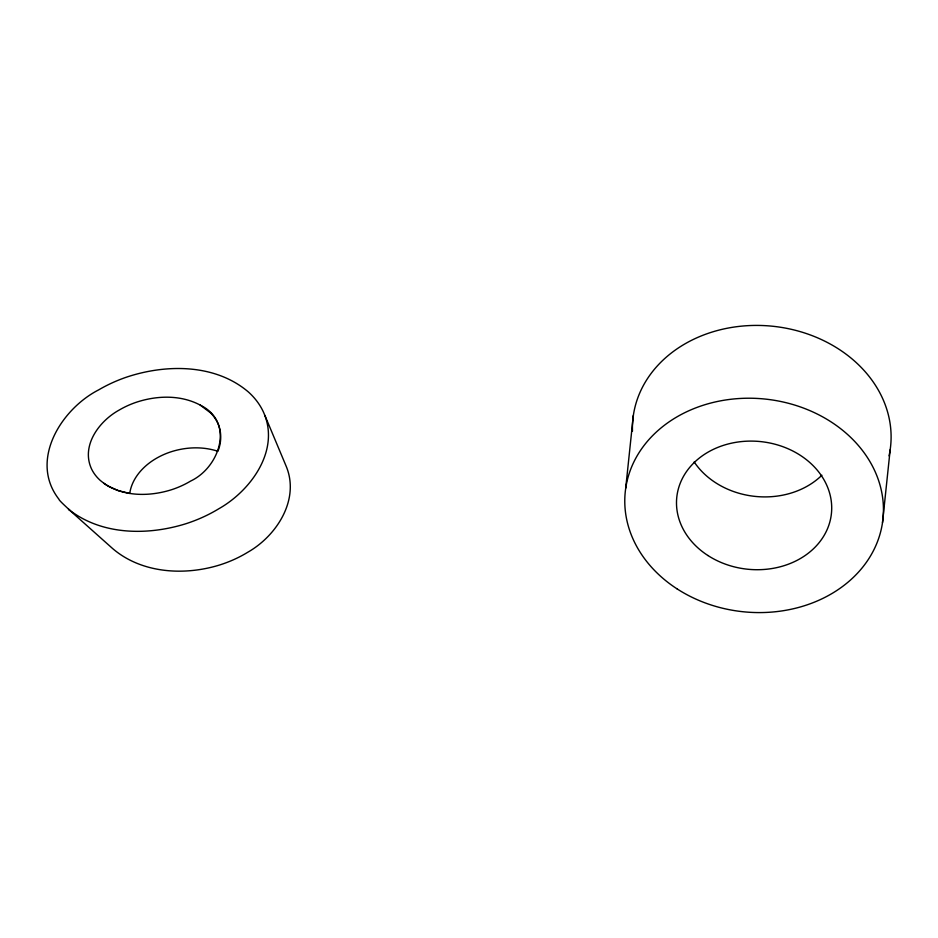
<?xml version="1.0" encoding="UTF-8"?>
<svg xmlns="http://www.w3.org/2000/svg" width="938" height="938" viewBox="0 0 938 938"><rect width="100%" height="100%" fill="white"/><g stroke="black" fill="none" stroke-linecap="round" stroke-linejoin="round"><path stroke-width="1.41" d="M625.705 488.194L633.349 415.393M882.506 522.607L890.162 449.806M200.228 405.099C180.518 394.605 156.517 395.437 135.799 402.425A90.564 74.723 6 0 0 119.126 410.094C99.158 421.08 80.738 445.808 91.584 469.059A42.445 35.023 6 0 0 100.014 480.197C119.56 496.988 148.356 497.128 171.818 489.636A90.505 74.677 6 0 0 190.625 481.065C219.785 467.359 234.992 422.077 200.228 405.099L210.698 412.978A42.362 34.952 6 0 1 216.643 420.904C221.825 430.132 221.884 441.599 217.897 451.272C202.69 446.289 185.947 446.957 170.81 451.87A74.524 61.498 6 0 0 154.254 459.597C142.224 467.112 131.824 478.978 129.737 493.423L118.387 490.668L108.878 486.505A46.15 38.083 6 0 1 103.661 483.187M69.987 510.413C102.676 535.387 148.052 535.539 185.9 523.732A150.807 124.426 6 0 0 218.636 508.865C251.185 490.539 280.802 449.56 263.215 411.571A71.558 59.047 6 0 0 248.5 392.072C215.072 363.452 165.252 363.909 125.504 377.498A150.983 124.578 6 0 0 98.725 389.845C61.134 409.015 28.808 460.699 58.988 499.309C58.367 500.189 74.489 514.294 68.462 509.17L112.701 548.613C141.615 573.399 184.071 575.885 219.281 565.098A124.203 102.477 6 0 0 247.831 552.212C276.78 535.75 300.23 499.321 286.031 465.893L264.856 415.37M632.458 431.199A129.573 106.92 6 0 1 771.54 326.131A129.573 106.92 6 0 1 889.048 455.868M821.876 475.249A77.748 64.147 6 0 1 694.179 461.942M677.119 588.9A129.573 106.92 6 0 0 882.611 521.856A129.573 106.92 6 0 0 702.585 405.451A129.573 106.92 6 0 0 677.119 588.9M707.909 555.507A77.748 64.147 6 0 0 831.209 515.279A77.748 64.147 6 0 0 723.198 445.433A77.748 64.147 6 0 0 707.909 555.507"/></g></svg>
